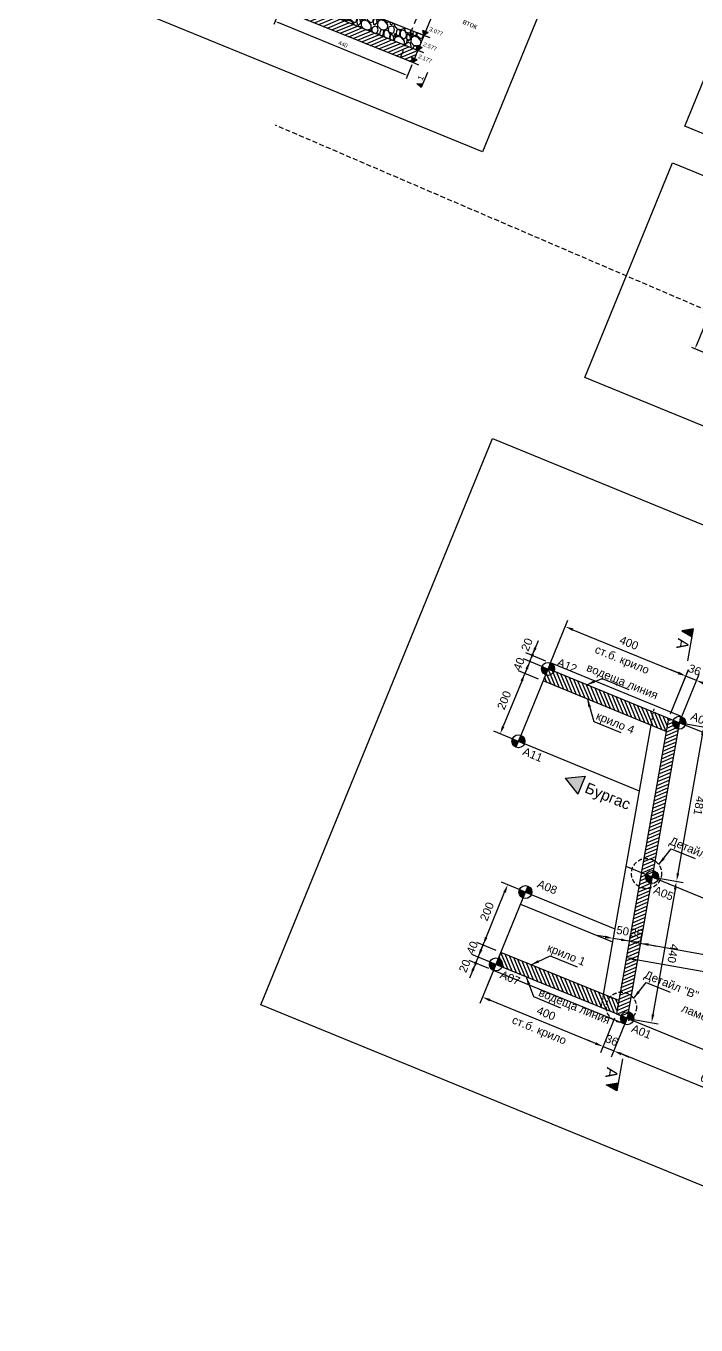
# Model space of a CAD drawing. Header units: centimetres. Extents: x 8495135 to 959133560, y 4530079 to 463453963.
# Drawn here: x 959124958 to 959127016, y 463411505 to 463415492 of the extents above; entities that cross this region are included whole.
import ezdxf
from ezdxf.enums import TextEntityAlignment as Align

# ---------------------------------------------------------------- set-up
doc = ezdxf.new("R2010")
doc.units = ezdxf.units.CM
doc.header["$LTSCALE"] = 0.1
for name, pattern in [('CONTINU', [0]), ('DASHED', [0.75, 0.5, -0.25]), ('HIDDEN', [9.525, 6.35, -3.175])]:
    doc.linetypes.add(name, pattern=pattern)
for name, color, linetype in [('br_dimension', 1, 'Continuous'), ('br_hatch', 9, 'Continuous'), ('br_hatch_dark', 8, 'Continuous'), ('br_view_yellow', 2, 'Continuous')]:
    doc.layers.add(name, color=color, linetype=linetype)
doc.layers.add('br_text', color=2, linetype='Continuous', lineweight=35)
doc.styles.add('1-10 cm', font='arial.ttf', dxfattribs={"height": 2.5})
doc.styles.add('1-50 cm', font='arial.ttf', dxfattribs={"height": 12.5})
doc.styles.add('MM 1 to 150', font='arial.ttf', dxfattribs={"height": 37.5})
doc.styles.add('MM_ARIAL', font='arial.ttf')
doc.dimstyles.new('MM DIM 1 to 100', dxfattribs={"dimscale": 10, "dimtxt": 2.5, "dimasz": 2.5, "dimexe": 2.1, "dimexo": 1.5, "dimgap": 1.5, "dimtad": 1, "dimdec": 0, "dimdsep": 46, "dimtxsty": 'MM_ARIAL', "dimcen": 3, "dimclrd": 1, "dimclre": 1, "dimclrt": 7, "dimaunit": 2, "dimadec": 1, "dimazin": 0, "dimtp": 100, "dimtm": 3, "dimtfac": 1, "dimtdec": 0, "dimtix": 1, "dimtmove": 0, "dimatfit": 3, "dimfxl": 0, "dimtolj": 1, "dimtzin": 0, "dimarcsym": 0})
doc.dimstyles.new('MM DIM 1 to 50', dxfattribs={"dimscale": 5, "dimtxt": 2.5, "dimasz": 2.5, "dimexe": 2.1, "dimexo": 1.5, "dimgap": 1.5, "dimtad": 1, "dimdec": 0, "dimdsep": 46, "dimtxsty": 'MM_ARIAL', "dimcen": 3, "dimclrd": 1, "dimclre": 1, "dimclrt": 7, "dimaunit": 2, "dimadec": 1, "dimazin": 0, "dimtp": 100, "dimtm": 3, "dimtfac": 1, "dimtdec": 0, "dimtix": 1, "dimtmove": 2, "dimatfit": 3, "dimfxl": 0, "dimtolj": 1, "dimtzin": 0, "dimarcsym": 0})

# ---------------------------------------------------------------- blocks, each defined once
blk = doc.blocks.new('*U226')
at = {"ltscale": 0.5}
blk.add_hatch(color=256, dxfattribs=at).paths.add_polyline_path([(-26, 39), (0, 0), (26, 39)])
for p, q in [((-60, 0), (0, 0)), ((-26, 39), (26, 39)), ((-26, 39), (0, 0)), ((0, 0), (26, 39)), ((0, 0), (60, 0))]:
    blk.add_line(p, q, dxfattribs=at)
at = {"color": 7, "ltscale": 0.5, "style": '1-10 cm'}
blk.add_attdef('1', text='', height=37.5, dxfattribs=at).set_placement((-90, 57), align=Align.CENTER)
blk = doc.blocks.new('*D1094')
at = {"layer": 'br_dimension', "color": 1, "lineweight": -2, "transparency": 16777216}
for p, q in [((959125735, 463415537.4), (959125718.5, 463415497)), ((959126118.1, 463415344.7), (959125734, 463415501.9)), ((959126143.2, 463415373.1), (959126125.7, 463415330.2))]:
    blk.add_line(p, q, dxfattribs=at)
at = {"layer": 'br_dimension', "color": 1, "transparency": 16777216}
for points in [[(959125734.8, 463415503.9), (959125733.2, 463415500), (959125722.5, 463415506.7)], [(959126118.9, 463415346.6), (959126117.3, 463415342.8), (959126129.7, 463415339.9)]]:
    blk.add_solid(points, dxfattribs=at)
at = {"layer": 'br_dimension', "color": 7, "transparency": 16777216, "insert": (959125931.3, 463415436.2), "char_height": 12.5, "attachment_point": 5, "rotation": 337.7335, "style": 'MM_ARIAL'}
blk.add_mtext('\\A1;440', dxfattribs=at)
blk = doc.blocks.new('*D1101')
at = {"layer": 'br_hatch', "color": 1, "lineweight": -2, "transparency": 16777216}
for p, q in [((959126785.8, 463412687.7), (959126761.2, 463412692.1)), ((959126811.9, 463412691.6), (959126814.1, 463412704.1)), ((959126846.3, 463412685.5), (959126848.5, 463412698)), ((959126810.4, 463412683.4), (959126844.9, 463412677.3)), ((959126869.5, 463412672.9), (959126894.1, 463412668.6))]:
    blk.add_line(p, q, dxfattribs=at)
at = {"layer": 'br_hatch', "color": 1, "transparency": 16777216}
for points in [[(959126786.5, 463412691.8), (959126785.1, 463412683.6), (959126810.4, 463412683.4)], [(959126870.2, 463412677), (959126868.8, 463412668.8), (959126844.9, 463412677.3)]]:
    blk.add_solid(points, dxfattribs=at)
at = {"layer": 'br_hatch', "color": 7, "transparency": 16777216, "insert": (959126832.5, 463412707.7), "char_height": 25, "attachment_point": 5, "rotation": 349.9818, "style": 'MM_ARIAL'}
blk.add_mtext('\\A1;35', dxfattribs=at)
blk = doc.blocks.new('*D1102')
at = {"layer": 'br_hatch', "color": 1, "lineweight": -2, "transparency": 16777216}
for p, q in [((959126844.8, 463412677), (959126848.5, 463412698)), ((959126869.5, 463412672.9), (959127411.1, 463412577.3)), ((959127433.1, 463412558.1), (959127432.1, 463412552.2))]:
    blk.add_line(p, q, dxfattribs=at)
at = {"layer": 'br_hatch', "color": 1, "transparency": 16777216}
for points in [[(959126870.2, 463412677), (959126868.8, 463412668.8), (959126844.9, 463412677.3)], [(959127411.8, 463412581.4), (959127410.4, 463412573.2), (959127435.7, 463412572.9)]]:
    blk.add_solid(points, dxfattribs=at)
at = {"layer": 'br_hatch', "color": 7, "transparency": 16777216, "insert": (959127145.1, 463412652.4), "char_height": 25, "attachment_point": 5, "rotation": 349.9818, "style": 'MM_ARIAL'}
blk.add_mtext('\\A1;600', dxfattribs=at)
blk = doc.blocks.new('*D1105')
at = {"layer": 'br_hatch', "color": 1, "lineweight": -2, "transparency": 16777216}
for p, q in [((959126798.5, 463412433.1), (959126755.2, 463412327.2)), ((959127308.2, 463412123.5), (959126786.3, 463412337.2)), ((959127366.7, 463412200.4), (959127323.4, 463412094.6))]:
    blk.add_line(p, q, dxfattribs=at)
at = {"layer": 'br_hatch', "color": 1, "transparency": 16777216}
for points in [[(959126787.8, 463412341), (959126784.7, 463412333.3), (959126763.1, 463412346.6)], [(959127309.8, 463412127.3), (959127306.6, 463412119.6), (959127331.3, 463412114)]]:
    blk.add_solid(points, dxfattribs=at)
at = {"layer": 'br_hatch', "color": 7, "transparency": 16777216, "insert": (959127057.7, 463412256), "char_height": 25, "attachment_point": 5, "rotation": 337.7335, "style": 'MM_ARIAL'}
blk.add_mtext('\\A1;614', dxfattribs=at)
blk = doc.blocks.new('*D1106')
at = {"layer": 'br_hatch', "color": 1, "lineweight": -2, "transparency": 16777216}
for p, q in [((959126395.2, 463412598.2), (959126351.8, 463412492.3)), ((959126706.8, 463412369.7), (959126382.9, 463412502.3)), ((959126765.4, 463412446.7), (959126722, 463412340.8))]:
    blk.add_line(p, q, dxfattribs=at)
at = {"layer": 'br_hatch', "color": 1, "transparency": 16777216}
for points in [[(959126384.5, 463412506.2), (959126381.4, 463412498.4), (959126359.8, 463412511.8)], [(959126708.4, 463412373.5), (959126705.3, 463412365.8), (959126730, 463412360.2)]]:
    blk.add_solid(points, dxfattribs=at)
at = {"layer": 'br_hatch', "color": 7, "transparency": 16777216, "char_height": 25, "attachment_point": 5, "rotation": 337.7335, "style": 'MM_ARIAL'}
for s, insert in [('\\A1;400', (959126555.4, 463412461.7)), ('\\A1;ст.б. крило', (959126533, 463412407.1))]:
    blk.add_mtext(s, dxfattribs=dict(at, insert=insert))
blk = doc.blocks.new('*D1107')
at = {"layer": 'br_hatch', "color": 1, "lineweight": -2, "transparency": 16777216}
for p, q in [((959126566.8, 463413532.9), (959126622.2, 463413668.3)), ((959126637.4, 463413639.4), (959126961.3, 463413506.8)), ((959126937, 463413381.3), (959126992.4, 463413516.8))]:
    blk.add_line(p, q, dxfattribs=at)
at = {"layer": 'br_hatch', "color": 1, "transparency": 16777216}
for points in [[(959126639, 463413643.3), (959126635.8, 463413635.6), (959126614.3, 463413648.9)], [(959126962.9, 463413510.7), (959126959.7, 463413502.9), (959126984.4, 463413497.3)]]:
    blk.add_solid(points, dxfattribs=at)
at = {"layer": 'br_hatch', "color": 7, "transparency": 16777216, "char_height": 25, "attachment_point": 5, "rotation": 337.7335, "style": 'MM_ARIAL'}
for s, insert in [('\\A1;400', (959126809.9, 463413598.8)), ('\\A1;ст.б. крило', (959126787.5, 463413544.2))]:
    blk.add_mtext(s, dxfattribs=dict(at, insert=insert))
blk = doc.blocks.new('*D1108')
at = {"layer": 'br_hatch', "color": 1, "lineweight": -2, "transparency": 16777216}
for p, q in [((959126937, 463413381.3), (959126992.3, 463413516.4)), ((959126961.2, 463413506.5), (959126938, 463413515.9)), ((959126970.1, 463413367.8), (959127025.4, 463413502.9)), ((959127017.4, 463413483.4), (959126984.3, 463413497)), ((959127040.6, 463413474), (959127063.7, 463413464.5))]:
    blk.add_line(p, q, dxfattribs=at)
at = {"layer": 'br_hatch', "color": 1, "transparency": 16777216}
for points in [[(959126962.7, 463413510.3), (959126959.6, 463413502.6), (959126984.3, 463413497)], [(959127042.2, 463413477.8), (959127039, 463413470.1), (959127017.4, 463413483.4)]]:
    blk.add_solid(points, dxfattribs=at)
at = {"layer": 'br_hatch', "color": 7, "transparency": 16777216, "insert": (959127011.4, 463413515.9), "char_height": 25, "attachment_point": 5, "rotation": 337.7335, "style": 'MM_ARIAL'}
blk.add_mtext('\\A1;36', dxfattribs=at)
blk = doc.blocks.new('*D1109')
at = {"layer": 'br_hatch', "color": 1, "lineweight": -2, "transparency": 16777216}
for p, q in [((959126970.1, 463413367.8), (959127025.5, 463413503.2)), ((959127040.7, 463413474.3), (959127562.6, 463413260.6)), ((959127538.3, 463413135.1), (959127593.7, 463413270.5))]:
    blk.add_line(p, q, dxfattribs=at)
at = {"layer": 'br_hatch', "color": 1, "transparency": 16777216}
for points in [[(959127042.3, 463413478.1), (959127039.1, 463413470.4), (959127017.6, 463413483.8)], [(959127564.2, 463413264.4), (959127561.1, 463413256.7), (959127585.8, 463413251.1)]]:
    blk.add_solid(points, dxfattribs=at)
at = {"layer": 'br_hatch', "color": 7, "transparency": 16777216, "insert": (959127312.2, 463413393.1), "char_height": 25, "attachment_point": 5, "rotation": 337.7335, "style": 'MM_ARIAL'}
blk.add_mtext('\\A1;614', dxfattribs=at)
blk = doc.blocks.new('*D1098')
at = {"layer": 'br_hatch', "color": 1, "lineweight": -2, "transparency": 16777216}
for p, q in [((959126809.1, 463412676), (959126797.8, 463412611.9)), ((959126826.1, 463412628.2), (959127436.6, 463412520.3)), ((959127468.9, 463412559.5), (959127457.6, 463412495.3))]:
    blk.add_line(p, q, dxfattribs=at)
at = {"layer": 'br_hatch', "color": 1, "transparency": 16777216}
for points in [[(959126826.8, 463412632.3), (959126825.3, 463412624.1), (959126801.4, 463412632.5)], [(959127437.3, 463412524.4), (959127435.9, 463412516.2), (959127461.2, 463412516)]]:
    blk.add_solid(points, dxfattribs=at)
at = {"layer": 'br_hatch', "color": 7, "transparency": 16777216, "insert": (959127136.2, 463412601.6), "char_height": 25, "attachment_point": 5, "rotation": 349.9818, "style": 'MM_ARIAL'}
blk.add_mtext('\\A1;670', dxfattribs=at)
blk = doc.blocks.new('*U354')
at = {"linetype": 'CONTINU', "ltscale": 0.5}
blk.add_hatch(color=256, dxfattribs=at).paths.add_polyline_path([(-87.5, -35), (-100, 0), (-75, 0)])
at = {"ltscale": 0.5}
blk.add_line((0, 0), (-100, 0), dxfattribs=at)
at = {"lineweight": -3, "ltscale": 0.5}
for p, q in [((-100, 0), (-87.5, -35)), ((-87.5, -35), (-75, 0))]:
    blk.add_line(p, q, dxfattribs=at)
at = {"color": 7, "ltscale": 0.5, "style": '1-50 cm'}
blk.add_attdef('1', text='', height=35, dxfattribs=at).set_placement((-44.6, -24.8), align=Align.MIDDLE_CENTER)
blk = doc.blocks.new('*U1014')
at = {"linetype": 'CONTINU', "ltscale": 0.5}
blk.add_hatch(color=256, dxfattribs=at).paths.add_polyline_path([(87.5, -35), (100, 0), (75, 0)])
at = {"ltscale": 0.5}
blk.add_line((0, 0), (100, 0), dxfattribs=at)
at = {"lineweight": -3, "ltscale": 0.5}
for p, q in [((87.5, -35), (75, 0)), ((100, 0), (87.5, -35))]:
    blk.add_line(p, q, dxfattribs=at)
at = {"color": 7, "ltscale": 0.5, "style": '1-50 cm'}
blk.add_attdef('1', text='', height=35, dxfattribs=at).set_placement((48.3, -24.8), align=Align.MIDDLE_CENTER)
blk = doc.blocks.new('*U1116')
at = {"layer": 'br_dimension', "ltscale": 0.5}
for points in [[(-20, 0, 0.414214), (0, -20), (0, 0)], [(20, 0, 0.414214), (0, 20), (0, 0)]]:
    blk.add_hatch(color=256, dxfattribs=at).paths.add_polyline_path(points)
for p, q in [((-20, 0), (20, 0)), ((0, 20), (0, -20))]:
    blk.add_line(p, q, dxfattribs=at)
blk.add_circle((0, 0), 20, dxfattribs=at)
at = {"layer": 'br_dimension', "linetype": 'CONTINU', "ltscale": 0.5, "style": '1-10 cm'}
blk.add_attdef('KM', (26.1, 21.9), '', height=25, dxfattribs=at)
blk = doc.blocks.new('*U1047')
at = {"layer": 'br_dimension', "ltscale": 0.5}
for points in [[(-20, 0, 0.414214), (0, -20), (0, 0)], [(20, 0, 0.414214), (0, 20), (0, 0)]]:
    blk.add_hatch(color=256, dxfattribs=at).paths.add_polyline_path(points)
for p, q in [((-20, 0), (20, 0)), ((0, 20), (0, -20))]:
    blk.add_line(p, q, dxfattribs=at)
blk.add_circle((0, 0), 20, dxfattribs=at)
at = {"layer": 'br_dimension', "linetype": 'CONTINU', "ltscale": 0.5, "style": '1-10 cm'}
blk.add_attdef('KM', (25.1, -33.7), '', height=25, dxfattribs=at)
blk = doc.blocks.new('*U1117')
at = {"layer": 'br_dimension', "ltscale": 0.5}
for points in [[(-20, 0, 0.414214), (0, -20), (0, 0)], [(20, 0, 0.414214), (0, 20), (0, 0)]]:
    blk.add_hatch(color=256, dxfattribs=at).paths.add_polyline_path(points)
for p, q in [((-20, 0), (20, 0)), ((0, 20), (0, -20))]:
    blk.add_line(p, q, dxfattribs=at)
blk.add_circle((0, 0), 20, dxfattribs=at)
at = {"layer": 'br_dimension', "linetype": 'CONTINU', "ltscale": 0.5, "style": '1-10 cm'}
blk.add_attdef('KM', (19.4, 19.4), '', height=25, dxfattribs=at)
blk = doc.blocks.new('*U1112')
at = {"layer": 'br_dimension', "ltscale": 0.5}
for points in [[(-20, 0, 0.414214), (0, -20), (0, 0)], [(20, 0, 0.414214), (0, 20), (0, 0)]]:
    blk.add_hatch(color=256, dxfattribs=at).paths.add_polyline_path(points)
for p, q in [((-20, 0), (20, 0)), ((0, 20), (0, -20))]:
    blk.add_line(p, q, dxfattribs=at)
blk.add_circle((0, 0), 20, dxfattribs=at)
at = {"layer": 'br_dimension', "linetype": 'CONTINU', "ltscale": 0.5, "style": '1-10 cm'}
blk.add_attdef('KM', (25.1, 27.2), '', height=25, dxfattribs=at)
blk = doc.blocks.new('*D1125')
at = {"layer": 'br_hatch', "color": 1, "lineweight": -2, "transparency": 16777216}
for p, q in [((959126371, 463412694.6), (959126380.5, 463412717.7)), ((959126402.2, 463412654.8), (959126342.1, 463412679.4)), ((959126346.4, 463412634.4), (959126361.5, 463412671.4)), ((959126387, 463412617.8), (959126327, 463412642.4)), ((959126336.9, 463412611.3), (959126327.4, 463412588.1))]:
    blk.add_line(p, q, dxfattribs=at)
at = {"layer": 'br_hatch', "color": 1, "transparency": 16777216}
for points in [[(959126367.2, 463412696.1), (959126374.9, 463412693), (959126361.5, 463412671.4)], [(959126333.1, 463412612.9), (959126340.8, 463412609.7), (959126346.4, 463412634.4)]]:
    blk.add_solid(points, dxfattribs=at)
at = {"layer": 'br_hatch', "color": 7, "transparency": 16777216, "insert": (959126328.3, 463412663.4), "char_height": 25, "attachment_point": 5, "rotation": 67.7335, "style": 'MM_ARIAL'}
blk.add_mtext('\\A1;40', dxfattribs=at)
blk = doc.blocks.new('*D1126')
at = {"layer": 'br_hatch', "color": 1, "lineweight": -2, "transparency": 16777216}
for p, q in [((959126477.9, 463412839.9), (959126417.9, 463412864.5)), ((959126371, 463412694.6), (959126427.9, 463412833.4)), ((959126402.2, 463412654.8), (959126342.1, 463412679.4))]:
    blk.add_line(p, q, dxfattribs=at)
at = {"layer": 'br_hatch', "color": 1, "transparency": 16777216}
for points in [[(959126424, 463412835), (959126431.7, 463412831.8), (959126437.3, 463412856.5)], [(959126367.2, 463412696.1), (959126374.9, 463412693), (959126361.5, 463412671.4)]]:
    blk.add_solid(points, dxfattribs=at)
at = {"layer": 'br_hatch', "color": 7, "transparency": 16777216, "insert": (959126373.7, 463412774.5), "char_height": 25, "attachment_point": 5, "rotation": 67.7335, "style": 'MM_ARIAL'}
blk.add_mtext('\\A1;200', dxfattribs=at)
blk = doc.blocks.new('*D1127')
at = {"layer": 'br_hatch', "color": 1, "lineweight": -2, "transparency": 16777216}
for p, q in [((959126514.6, 463413565.1), (959126524.1, 463413588.2)), ((959126547.2, 463413524.7), (959126485.7, 463413549.9)), ((959126505.1, 463413542), (959126489.9, 463413504.9)), ((959126532.1, 463413487.7), (959126470.5, 463413512.9)), ((959126480.5, 463413481.8), (959126471, 463413458.7))]:
    blk.add_line(p, q, dxfattribs=at)
at = {"layer": 'br_hatch', "color": 1, "transparency": 16777216}
for points in [[(959126510.7, 463413566.7), (959126518.4, 463413563.5), (959126505.1, 463413542)], [(959126476.6, 463413483.4), (959126484.3, 463413480.2), (959126489.9, 463413504.9)]]:
    blk.add_solid(points, dxfattribs=at)
at = {"layer": 'br_hatch', "color": 7, "transparency": 16777216, "insert": (959126471.8, 463413534), "char_height": 25, "attachment_point": 5, "rotation": 67.7335, "style": 'MM_ARIAL'}
blk.add_mtext('\\A1;40', dxfattribs=at)
blk = doc.blocks.new('*D1128')
at = {"layer": 'br_hatch', "color": 1, "lineweight": -2, "transparency": 16777216}
for p, q in [((959126532.1, 463413487.7), (959126470.5, 463413512.9)), ((959126480.5, 463413481.8), (959126423.6, 463413343)), ((959126456.3, 463413302.6), (959126394.7, 463413327.8))]:
    blk.add_line(p, q, dxfattribs=at)
at = {"layer": 'br_hatch', "color": 1, "transparency": 16777216}
for points in [[(959126476.6, 463413483.4), (959126484.3, 463413480.2), (959126489.9, 463413504.9)], [(959126419.8, 463413344.6), (959126427.5, 463413341.4), (959126414.2, 463413319.8)]]:
    blk.add_solid(points, dxfattribs=at)
at = {"layer": 'br_hatch', "color": 7, "transparency": 16777216, "insert": (959126426.4, 463413422.9), "char_height": 25, "attachment_point": 5, "rotation": 67.7335, "style": 'MM_ARIAL'}
blk.add_mtext('\\A1;200', dxfattribs=at)
blk = doc.blocks.new('*D1130')
at = {"layer": 'br_hatch', "color": 1, "lineweight": -2, "transparency": 16777216}
for p, q in [((959126979.2, 463413351.3), (959127060.1, 463413337)), ((959127035, 463413316), (959126960.1, 463412891.7)), ((959126895.5, 463412877.7), (959126976.4, 463412863.4))]:
    blk.add_line(p, q, dxfattribs=at)
at = {"layer": 'br_hatch', "color": 1, "transparency": 16777216}
for points in [[(959127039.1, 463413315.3), (959127030.9, 463413316.8), (959127039.4, 463413340.6)], [(959126964.2, 463412891), (959126956, 463412892.4), (959126955.7, 463412867.1)]]:
    blk.add_solid(points, dxfattribs=at)
at = {"layer": 'br_hatch', "color": 7, "transparency": 16777216, "insert": (959127024.9, 463413099), "char_height": 25, "attachment_point": 5, "rotation": 259.9818, "style": 'MM_ARIAL'}
blk.add_mtext('\\A1;481', dxfattribs=at)
blk = doc.blocks.new('*D1131')
at = {"layer": 'br_hatch', "color": 1, "lineweight": -2, "transparency": 16777216}
for p, q in [((959126895.5, 463412877.7), (959126976.4, 463412863.4)), ((959126951.4, 463412842.5), (959126883.5, 463412458.3)), ((959126819, 463412444.4), (959126899.9, 463412430.1))]:
    blk.add_line(p, q, dxfattribs=at)
at = {"layer": 'br_hatch', "color": 1, "transparency": 16777216}
for points in [[(959126955.5, 463412841.7), (959126947.3, 463412843.2), (959126955.7, 463412867.1)], [(959126887.6, 463412457.6), (959126879.4, 463412459.1), (959126879.2, 463412433.7)]]:
    blk.add_solid(points, dxfattribs=at)
at = {"layer": 'br_hatch', "color": 7, "transparency": 16777216, "insert": (959126944.8, 463412645.6), "char_height": 25, "attachment_point": 5, "rotation": 259.9818, "style": 'MM_ARIAL'}
blk.add_mtext('\\A1;440', dxfattribs=at)
blk = doc.blocks.new('*U1133')
at = {"layer": 'br_dimension', "ltscale": 0.5}
for points in [[(-20, 0, 0.414214), (0, -20), (0, 0)], [(20, 0, 0.414214), (0, 20), (0, 0)]]:
    blk.add_hatch(color=256, dxfattribs=at).paths.add_polyline_path(points)
for p, q in [((-20, 0), (20, 0)), ((0, 20), (0, -20))]:
    blk.add_line(p, q, dxfattribs=at)
blk.add_circle((0, 0), 20, dxfattribs=at)
at = {"layer": 'br_dimension', "linetype": 'CONTINU', "ltscale": 0.5, "style": '1-10 cm'}
blk.add_attdef('KM', (20.5, -45.1), '', height=25, dxfattribs=at)
blk = doc.blocks.new('*D1135')
at = {"layer": 'br_hatch', "color": 1, "lineweight": -2, "transparency": 16777216}
for p, q in [((959126736.6, 463412696.4), (959126711.9, 463412700.8)), ((959126810.4, 463412683.4), (959126761.2, 463412692.1)), ((959126811.9, 463412691.6), (959126814.1, 463412704.1)), ((959126758.6, 463412677.3), (959126757.5, 463412671.4)), ((959126835, 463412679), (959126859.7, 463412674.7))]:
    blk.add_line(p, q, dxfattribs=at)
at = {"layer": 'br_hatch', "color": 1, "transparency": 16777216}
for points in [[(959126737.3, 463412700.5), (959126735.8, 463412692.3), (959126761.2, 463412692.1)], [(959126835.8, 463412683.1), (959126834.3, 463412674.9), (959126810.4, 463412683.4)]]:
    blk.add_solid(points, dxfattribs=at)
at = {"layer": 'br_hatch', "color": 7, "transparency": 16777216, "insert": (959126790.6, 463412715.1), "char_height": 25, "attachment_point": 5, "rotation": 349.9818, "style": 'MM_ARIAL'}
blk.add_mtext('\\A1;50', dxfattribs=at)
blk = doc.blocks.new('*D1136')
at = {"layer": 'br_hatch', "color": 1, "lineweight": -2, "transparency": 16777216}
for p, q in [((959126355.9, 463412657.6), (959126365.3, 463412680.7)), ((959126379.4, 463412599.3), (959126319.4, 463412623.9)), ((959126387, 463412617.8), (959126327, 463412642.4)), ((959126346.4, 463412634.4), (959126338.8, 463412615.9)), ((959126329.3, 463412592.8), (959126319.9, 463412569.6))]:
    blk.add_line(p, q, dxfattribs=at)
at = {"layer": 'br_hatch', "color": 1, "transparency": 16777216}
for points in [[(959126352, 463412659.1), (959126359.7, 463412656), (959126346.4, 463412634.4)], [(959126325.5, 463412594.4), (959126333.2, 463412591.2), (959126338.8, 463412615.9)]]:
    blk.add_solid(points, dxfattribs=at)
at = {"layer": 'br_hatch', "color": 7, "transparency": 16777216, "insert": (959126305.2, 463412607.2), "char_height": 25, "attachment_point": 5, "rotation": 67.7335, "style": 'MM_ARIAL'}
blk.add_mtext('\\A1;20', dxfattribs=at)
blk = doc.blocks.new('*D1139')
at = {"layer": 'br_hatch', "color": 1, "lineweight": -2, "transparency": 16777216}
for p, q in [((959126554.8, 463413543.2), (959126493.2, 463413568.4)), ((959126522.2, 463413583.6), (959126531.6, 463413606.7)), ((959126547.2, 463413524.7), (959126485.7, 463413549.9)), ((959126505.1, 463413542), (959126512.7, 463413560.5)), ((959126495.6, 463413518.8), (959126486.2, 463413495.7))]:
    blk.add_line(p, q, dxfattribs=at)
at = {"layer": 'br_hatch', "color": 1, "transparency": 16777216}
for points in [[(959126518.3, 463413585.2), (959126526, 463413582), (959126512.7, 463413560.5)], [(959126491.8, 463413520.4), (959126499.5, 463413517.2), (959126505.1, 463413542)]]:
    blk.add_solid(points, dxfattribs=at)
at = {"layer": 'br_hatch', "color": 7, "transparency": 16777216, "insert": (959126496.3, 463413593.7), "char_height": 25, "attachment_point": 5, "rotation": 67.7335, "style": 'MM_ARIAL'}
blk.add_mtext('\\A1;20', dxfattribs=at)
blk = doc.blocks.new('*D1140')
at = {"layer": 'br_hatch', "color": 1, "lineweight": -2, "transparency": 16777216}
for p, q in [((959126765.4, 463412446.7), (959126722, 463412340.8)), ((959126798.5, 463412433.1), (959126755.2, 463412327.2)), ((959126706.8, 463412369.7), (959126683.7, 463412379.2)), ((959126730, 463412360.2), (959126763.1, 463412346.6)), ((959126786.3, 463412337.2), (959126809.4, 463412327.7))]:
    blk.add_line(p, q, dxfattribs=at)
at = {"layer": 'br_hatch', "color": 1, "transparency": 16777216}
for points in [[(959126708.4, 463412373.5), (959126705.3, 463412365.8), (959126730, 463412360.2)], [(959126787.8, 463412341), (959126784.7, 463412333.3), (959126763.1, 463412346.6)]]:
    blk.add_solid(points, dxfattribs=at)
at = {"layer": 'br_hatch', "color": 7, "transparency": 16777216, "insert": (959126757.1, 463412379.1), "char_height": 25, "attachment_point": 5, "rotation": 337.7335, "style": 'MM_ARIAL'}
blk.add_mtext('\\A1;36', dxfattribs=at)
blk = doc.blocks.new('*D1141')
at = {"layer": 'br_hatch', "color": 1, "lineweight": -2, "transparency": 16777216}
blk.add_arc((959127448.9, 463412647.7), 76.7, 98.7414, 138.974, dxfattribs=at)
at = {"layer": 'br_hatch', "color": 1, "transparency": 16777216}
for points in [[(959127394.6, 463412695.8), (959127387.5, 463412700.2), (959127378, 463412676.7)], [(959127437.3, 463412727.7), (959127437.2, 463412719.3), (959127462.3, 463412723.2)]]:
    blk.add_solid(points, dxfattribs=at)
at = {"layer": 'br_hatch', "color": 7, "transparency": 16777216, "insert": (959127396.9, 463412742.2), "char_height": 25, "attachment_point": 5, "rotation": 28.8577, "style": 'MM_ARIAL'}
blk.add_mtext('\\A1;86.4g', dxfattribs=at)
blk = doc.blocks.new('*U1146')
at = {"linetype": 'CONTINU', "ltscale": 0.5}
blk.add_hatch(color=256, dxfattribs=at).paths.add_polyline_path([(-43.7, -17.5), (-50, 0), (-37.5, 0)])
at = {"ltscale": 0.5}
blk.add_line((0, 0), (-50, 0), dxfattribs=at)
at = {"lineweight": -3, "ltscale": 0.5}
for p, q in [((-50, 0), (-43.7, -17.5)), ((-43.7, -17.5), (-37.5, 0))]:
    blk.add_line(p, q, dxfattribs=at)
at = {"color": 7, "ltscale": 0.5, "style": '1-50 cm'}
blk.add_attdef('1', text='', height=17.5, rotation=180, dxfattribs=at).set_placement((-26.9, -13.5), align=Align.MIDDLE_CENTER)
blk = doc.blocks.new('*D1176')
at = {"layer": 'br_dimension', "color": 1, "lineweight": -2, "transparency": 16777216}
for p, q in [((959127150.3, 463414712), (959127096.4, 463414734.1)), ((959127101.4, 463414718.5), (959127017.1, 463414512.7)), ((959127056.5, 463414483.1), (959127002.7, 463414505.1))]:
    blk.add_line(p, q, dxfattribs=at)
at = {"layer": 'br_dimension', "color": 1, "transparency": 16777216}
for points in [[(959127099.5, 463414719.3), (959127103.3, 463414717.7), (959127106.1, 463414730.1)], [(959127015.2, 463414513.5), (959127019, 463414511.9), (959127012.4, 463414501.1)]]:
    blk.add_solid(points, dxfattribs=at)
at = {"layer": 'br_dimension', "color": 7, "transparency": 16777216, "insert": (959127046.5, 463414620.8), "char_height": 12.5, "attachment_point": 5, "rotation": 67.7335, "style": 'MM_ARIAL'}
blk.add_mtext('\\A1;247', dxfattribs=at)

msp = doc.modelspace()

# ---------------------------------------------------------------- hatches: boundary and pattern name
at = {"layer": 'br_hatch'}
h = msp.add_hatch(dxfattribs=at)
h.set_pattern_fill('_USER,_I', color=256, scale=10, angle=-315, style=2, pattern_type=0)
h.set_pattern_definition([(22.73354268, (968721953.066, 464404471.26), (-3.864460579, 9.223120103), [])])
h.paths.add_polyline_path([(959126199.8, 463415619.25), (959126214.96, 463415656.27), (959125849.49, 463415816.92), (959125834.34, 463415779.9)])
h.paths.add_polyline_path([(959126199.8, 463415619.25), (959126237.29, 463415602.78), (959126252.44, 463415639.8), (959126214.96, 463415656.27)])
h.paths.add_polyline_path([(959125753.03, 463415581.33), (959125737.88, 463415544.31), (959126108.11, 463415395.31), (959126123.27, 463415432.33)])
h.paths.add_polyline_path([(959126108.11, 463415395.31), (959126146.08, 463415380.03), (959126161.24, 463415417.05), (959126123.27, 463415432.33)])
edge = h.paths.add_edge_path()
edge.add_line((959125756.39, 463415536.73), (959125737.88, 463415544.31))
edge.add_line((959125737.88, 463415544.31), (959125719.37, 463415551.89))
edge.add_line((959125750.9, 463415553.03), (959125737.88, 463415544.31))
edge.add_line((959125737.88, 463415544.31), (959125734.71, 463415559.66))
edge.add_line((959125750.9, 463415553.03), (959125734.71, 463415559.66))
edge.add_line((959125748.68, 463415556.65), (959125795.02, 463415537.67))
edge.add_line((959125795.02, 463415537.67), (959125802.28, 463415555.39))
edge.add_line((959125802.28, 463415555.39), (959125755.93, 463415574.37))
edge.add_line((959125755.93, 463415574.37), (959125748.68, 463415556.65))
h = msp.add_hatch(dxfattribs=at)
h.set_pattern_fill('GRAVEL', color=256, scale=2, angle=112.73354, style=0)
h.set_pattern_definition([(318.47987287, (968709028.03, 464384854.99), (460.497816031, -402.6593615336), [6.8344288, -676.6096728]), (275.43682637, (968709033.147, 464384850.4594), (-55.7678272785, 609.165617415), [11.7280944, -1161.08097787]), (222.97753247, (968709034.2582, 464384838.784), (554.6401711989, 512.5385063509), [8.2696304, -818.69445588]), (357.74077437, (968709047.1193, 464384819.0763), (-1016.38036555304, 42.5157913985), [10.6800904, -1057.32874851]), (23.30073955, (968709057.791, 464384818.6553), (-607.5091135339, -258.9610723125), [10.472674, -1036.7961549]), (87.74077437, (968709067.4097, 464384822.7978), (-42.5157913985, -1016.38036555304), [10.6800904, -1057.32874851]), (128.16132584, (968709067.8307, 464384833.4696), (513.36675824408, -656.2367953185), [14.1238732, -1398.26230628]), (162.72241374, (968709059.1038, 464384844.5748), (-1120.46174568542, 346.47741117648), [13.3343904, -1320.10513204]), (211.89665099, (968709046.3711, 464384848.5352), (-657.06504738056, -411.77013431135), [10.71626, -1060.91091397]), (265.70344367, (968709037.273, 464384842.873), (46.2429256878, 559.1955577647), [12.2342656, -599.478739]), (312.86452317, (968709036.3564, 464384830.673), (563.7509441694, -605.02435731805), [15.8215584, -1566.33545024]), (229.2811602, (968709047.2173, 464384869.3708), (-301.8909896425, -358.0729400173), [5.4000908, -534.6113165]), (261.93631977, (968709043.6946, 464384865.278), (96.2129853923, 661.2063077754), [10.2736396, -1017.09277994]), (315.46708537, (968709042.253, 464384855.106), (50.79831198, 0.41412603), [7.1841868, -64.65786217]), (293.66567588, (968709036.1866, 464384851.5), (-103.6672541056, 253.1633078195), [3.8688264, -383.01244738]), (22.26849486, (968709037.74, 464384847.957), (-151.980809891, -52.040690089), [5.4713124, -268.0950598]), (121.4308419, (968709042.803, 464384850.03), (-102.8390020494, 151.566683864), [8.8863932, -287.32596306]), (252.03213655, (968709038.169, 464384857.613), (49.970059902, 102.01074999), [6.4257428, -154.21796234]), (106.856625703, (968709037.9798, 464384818.4938), (-156.53619627055, 506.740741659), [9.00176, -891.17653345]), (160.81326131, (968709035.3694, 464384827.1088), (560.4379358682, -198.637861547), [7.5519788, -747.64431356]), (23.66567588, (968709028.009, 464384857.53), (-253.1633078197, -103.6672541057), [7.737602, -379.14367178]), (74.07754504, (968709035.096, 464384860.6357), (-148.2536755508, -509.2254978746), [9.00176, -891.17653345]), (69.91104015, (968709069.475, 464384818.7505), (-99.5259937813, -254.8198119492), [8.680704, -425.35468626]), (25.24222597, (968709072.4564, 464384826.903), (-556.7108014269, -258.5469465583), [7.2734424, -720.07186761]), (157.26849486, (968709078.8034, 464384858.452), (-254.8198119555, 99.5259937653), [7.737602, -379.14367178]), (107.82111001, (968709071.6668, 464384861.4418), (208.5768863919, -658.7215515398), [8.5156548, -843.0475196]), (159.91104015, (968709079.006, 464384833.561), (254.8198119485, -99.525993783), [4.340352, -429.69503826]), (191.77701784, (968709078.828, 464384855.404), (-202.77912187, -52.454816113), [2.590292, -256.4398993]), (256.4308419, (968709076.292, 464384854.875), (49.555933874, 152.809061963), [10.472674, -198.98109178]), (276.47609133, (968709073.8354, 464384844.695), (-54.9395723448, 507.5689937245), [9.70534, -960.82729727]), (34.1571529, (968709047.375, 464384850.067), (-101.182497915, -51.626564052), [7.3264776, -175.8355272]), (83.62431196, (968709053.4373, 464384854.181), (94.5564813256, 864.39955566816), [12.7911352, -1266.3201813]), (151.41248127, (968709054.858, 464384866.893), (357.2446879668, -200.2943656708), [5.2301648, -517.78784636]), (180.46708537, (968709050.265, 464384869.396), (-50.38418594, -51.212438), [3.048, -47.752]), (210.72352253, (968709072.3197, 464384843.6665), (353.9316797107, 206.0921301194), [7.0573392, -698.67881546]), (138.47987287, (968709066.253, 464384840.061), (-460.4978160296, 402.6593615352), [13.6688576, -669.775244]), (90.46708537, (968709056.02, 464384849.12), (-51.212438, 50.38418594), [13.208, -37.592]), (55.77193187, (968709055.911, 464384862.3294), (351.4469232146, 510.8820021913), [8.0321912, -795.18633448]), (344.52168947, (968709060.429, 464384868.9704), (203.6073739397, -49.141807836), [7.3965816, -362.43300078]), (298.11306073, (968709067.5573, 464384866.9965), (515.85151434445, -961.0266672411), [12.042902, -1192.24928846]), (265.89316411, (968709073.2321, 464384856.3744), (-45.4146735315, -660.79218172433), [12.7405892, -1261.31692912])])
h.paths.add_polyline_path([(959126161.24, 463415417.05), (959126180.19, 463415463.32), (959125771.08, 463415627.97), (959125752.13, 463415581.7)])
h = msp.add_hatch(dxfattribs=at)
h.set_pattern_fill('_USER,_I', color=256, scale=10, angle=-225, style=2, pattern_type=0)
h.set_pattern_definition([(112.73354268, (968722052.419, 464404713.911), (-9.223120103, -3.864460579), [])])
h.paths.add_polyline_path([(959126561.09, 463413519.03), (959126545.94, 463413482.01), (959126876.8, 463413346.54), (959126883.92, 463413386.85)])
h.paths.add_polyline_path([(959126876.8, 463413346.54), (959126924.15, 463413327.15), (959126931.27, 463413367.46), (959126883.92, 463413386.85)])
h = msp.add_hatch(dxfattribs=at)
h.set_pattern_fill('_USER,_I', color=256, scale=10, angle=-315, style=2, pattern_type=0)
h.set_pattern_definition([(22.73354268, (968722052.419, 464404713.911), (-3.864460579, 9.223120103), [])])
h.paths.add_polyline_path([(959127372.39, 463412214.33), (959127405.54, 463412200.75), (959127565.75, 463413107.68), (959127565.75, 463413107.68), (959127532.6, 463413121.25)])
h.paths.add_polyline_path([(959126964.41, 463413353.89), (959126931.27, 463413367.46), (959126771.05, 463412460.54), (959126771.05, 463412460.54), (959126804.2, 463412446.97)])
h = msp.add_hatch(dxfattribs=at)
h.set_pattern_fill('_USER,_I', color=256, scale=10, angle=-225, style=2, pattern_type=0)
h.set_pattern_definition([(112.73354268, (968722052.419, 464404713.911), (-9.223120103, -3.864460579), [])])
h.paths.add_polyline_path([(959126730.83, 463412520.24), (959126416.04, 463412649.12), (959126400.88, 463412612.11), (959126723.71, 463412479.93)])
h.paths.add_polyline_path([(959126778.18, 463412500.85), (959126730.83, 463412520.24), (959126723.71, 463412479.93), (959126771.05, 463412460.54)])
at = {"layer": 'br_hatch_dark', "ltscale": 0.5}
h = msp.add_hatch(color=256, dxfattribs=at)
h.dxf.hatch_style = 1
h.paths.add_polyline_path([(959126652.7, 463413134.92), (959126675.32, 463413190.16), (959126613.43, 463413183.25)])

# ---------------------------------------------------------------- linework, layer by layer
at = {"layer": 'br_dimension'}
msp.add_line((959126180.19, 463415463.32), (959125325.8, 463415807.17), dxfattribs=at)
at = {"layer": 'br_dimension', "linetype": 'DASHED', "ltscale": 500}
msp.add_line((959126108.11, 463415395.31), (959126214.96, 463415656.27), dxfattribs=at)
at = {"layer": 'br_dimension', "linetype": 'HIDDEN', "ltscale": 10}
for p, q in [((959126885.7, 463413396.93), (959126876.8, 463413346.54)), ((959126730.83, 463412520.24), (959126723.71, 463412479.93))]:
    msp.add_line(p, q, dxfattribs=at)
at = {"layer": 'br_dimension'}
for points in [[(959125283.13, 463416475.37), (959126685.48, 463415901.18), (959126360.01, 463415106.27), (959124957.66, 463415680.46)], [(959127223.58, 463415777.43), (959129152.05, 463414987.82), (959128909.45, 463414395.31), (959126980.98, 463415184.92)], [(959126943.63, 463415071.8), (959128857.87, 463414288.02), (959128588.48, 463413630.09), (959126674.25, 463414413.87)], [(959126390.86, 463414225.91), (959128791.86, 463413242.83), (959128080.45, 463411505.33), (959125679.45, 463412488.41)]]:
    msp.add_lwpolyline(points, close=True, dxfattribs=at)
at = {"layer": 'br_dimension', "linetype": 'HIDDEN', "ltscale": 20}
for centre in [(959126863.61, 463412891.24), (959126786.39, 463412480.88)]:
    msp.add_circle(centre, 46.27, dxfattribs=at)
at = {"layer": 'br_hatch_dark', "ltscale": 0.5}
for p, q in [((959126613.43, 463413183.25), (959126675.32, 463413190.16)), ((959126613.43, 463413183.25), (959126652.7, 463413134.92)), ((959126675.32, 463413190.16), (959126652.7, 463413134.92))]:
    msp.add_line(p, q, dxfattribs=at)
at = {"layer": 'br_hatch_dark', "linetype": 'DASHED', "ltscale": 300}
msp.add_lwpolyline([(959128535.2, 463414042.74), (959127907.79, 463414157.21), (959127382.43, 463414476.05), (959125724.32, 463415187.38)], dxfattribs=at)
at = {"layer": 'br_view_yellow'}
for p, q in [((959126161.24, 463415417.05), (959125306.86, 463415760.9)), ((959126146.08, 463415380.03), (959125291.7, 463415723.88)), ((959126252.44, 463415639.8), (959126146.08, 463415380.03)), ((959126568.67, 463413537.54), (959126470.15, 463413296.92)), ((959126967.97, 463413374.04), (959126568.67, 463413537.54)), ((959126561.09, 463413519.03), (959126545.94, 463413482.01)), ((959126964.41, 463413353.89), (959126561.09, 463413519.03)), ((959126924.15, 463413327.15), (959126545.94, 463413482.01)), ((959126967.97, 463413374.04), (959126804.2, 463412446.97)), ((959126876.8, 463413346.54), (959126730.83, 463412520.24)), ((959126931.27, 463413367.46), (959126771.05, 463412460.54)), ((959127565.75, 463413107.68), (959126964.41, 463413353.89)), ((959126470.15, 463413296.92), (959126841.19, 463413145)), ((959126800.26, 463412913.28), (959127529.44, 463412614.72)), ((959126393.3, 463412593.6), (959126491.82, 463412834.21)), ((959126491.82, 463412834.21), (959126766.43, 463412721.77)), ((959126476.67, 463412797.19), (959126759.31, 463412681.47)), ((959126416.04, 463412649.12), (959126400.88, 463412612.11)), ((959126804.2, 463412446.97), (959126400.88, 463412612.11)), ((959126778.18, 463412500.85), (959126416.04, 463412649.12)), ((959126389.51, 463412584.34), (959126374.36, 463412547.33)), ((959126796.62, 463412428.46), (959126393.3, 463412593.6)), ((959126771.05, 463412460.54), (959127405.54, 463412200.75)), ((959126796.62, 463412428.46), (959126804.2, 463412446.97))]:
    msp.add_line(p, q, dxfattribs=at)

# ---------------------------------------------------------------- block references
at = {"layer": 'br_dimension', "ltscale": 0.5}
ref = msp.add_blockref('*U226', (959126180.19, 463415463.32), dxfattribs=dict(at, xscale=-0.333333499729682, yscale=0.333333499729682, zscale=0.333333499729682, rotation=337.7335116703682))
ref.add_attrib('1', '3.077', dxfattribs={"layer": '0', "color": 7, "ltscale": 0.5, "height": 12.5, "rotation": 337.73351, "style": '1-10 cm'}).set_placement((959126215.2, 463415469.42), align=Align.CENTER)
ref = msp.add_blockref('*U226', (959126161.24, 463415417.05), dxfattribs=dict(at, xscale=-0.333333499729682, yscale=0.333333499729682, zscale=0.333333499729682, rotation=337.7335116703682))
ref.add_attrib('1', '2.577', dxfattribs={"layer": '0', "color": 7, "ltscale": 0.5, "height": 12.5, "rotation": 337.73351, "style": '1-10 cm'}).set_placement((959126196.46, 463415423.07), align=Align.CENTER)
ref = msp.add_blockref('*U226', (959126146.08, 463415380.03), dxfattribs=dict(at, xscale=-0.333333499729682, yscale=0.333333499729682, zscale=0.333333499729682, rotation=337.7335116703682))
ref.add_attrib('1', '2.177', dxfattribs={"layer": '0', "color": 7, "ltscale": 0.5, "height": 12.5, "rotation": 337.73351, "style": '1-10 cm'}).set_placement((959126181.31, 463415386.05), align=Align.CENTER)
at = {"layer": 'br_dimension'}
ref = msp.add_blockref('*U1146', (959126190.76, 463415349.45), dxfattribs=dict(at, xscale=-1, rotation=247.7335435587785))
ref.add_attrib('1', '1', dxfattribs={"layer": '0', "color": 7, "ltscale": 0.5, "height": 17.5, "rotation": 67.73355, "style": '1-50 cm'}).set_placement((959126169.54, 463415333.03), align=Align.MIDDLE_CENTER)
ref = msp.add_blockref('*U1014', (959126990.99, 463413543.72), dxfattribs=dict(at, xscale=-1, rotation=259.9818045271513))
ref.add_attrib('1', 'A', dxfattribs={"layer": '0', "color": 7, "ltscale": 0.5, "height": 35, "rotation": 259.98181, "style": '1-50 cm'}).set_placement((959126974.96, 463413595.59), align=Align.MIDDLE_CENTER)
at = {"layer": 'br_dimension', "rotation": 337.7335426900748}
for name, p, values in [('*U1117', (959126561.09, 463413519.03), {'KM': 'A12'}), ('*U1116', (959126964.41, 463413353.89), {'KM': 'A03'}), ('*U1047', (959126470.15, 463413296.92), {'KM': 'A11'}), ('*U1133', (959126880.75, 463412880.32), {'KM': 'A05'}), ('*U1112', (959126491.82, 463412834.21), {'KM': 'A08'}), ('*U1047', (959126400.88, 463412612.11), {'KM': 'A07'}), ('*U1047', (959126804.2, 463412446.97), {'KM': 'A01'})]:
    msp.add_blockref(name, p, dxfattribs=at).add_auto_attribs(values)
at = {"layer": 'br_dimension'}
ref = msp.add_blockref('*U354', (959126789.65, 463412322.2), dxfattribs=dict(at, xscale=-1, rotation=259.9818045271513))
ref.add_attrib('1', 'A', dxfattribs={"layer": '0', "color": 7, "ltscale": 0.5, "height": 35, "rotation": 259.9818, "style": '1-50 cm'}).set_placement((959126756.81, 463412278.97), align=Align.MIDDLE_CENTER)

# ---------------------------------------------------------------- texts
at = {"layer": 'br_hatch_dark', "ltscale": 0.5, "style": 'MM 1 to 150'}
for s, height, rotation, p in [('вток', 16.668, 337.73354, (959126297.32, 463415499.63)), ('Бургас', 33.335, 337.73355, (959126670.98, 463413141.04))]:
    msp.add_text(s, height=height, rotation=rotation, dxfattribs=at).set_placement(p)
at = {"layer": 'br_text', "rotation": 337.73354, "style": 'MM 1 to 150'}
for s, insert, char_height, width, attachment_point in [('водеща линия', (959126902.17, 463413448.5), 25.0012, 241.7003, 3), ('крило 4', (959126817.26, 463413311.86), 25.001, 241.7003, 9), ('Детайл "А"', (959127104.1, 463412938.04), 25.001, 191.0135, 3), ('крило 1', (959126667.07, 463412600.1), 25.001, 241.7003, 9), ('Детайл "B"', (959127026.88, 463412527.68), 25.001, 191.0135, 3), ('водеща линия', (959126755.03, 463412451.15), 25.0012, 241.7003, 3), ('{\\fArial|b0|i0|c204|p34;ламела }1', (959127118.67, 463412433.9), 25.0012, 191.0135, 3)]:
    msp.add_mtext(s, dxfattribs=dict(at, insert=insert, char_height=char_height, width=width, attachment_point=attachment_point))

# ---------------------------------------------------------------- dimensions: what is measured, and where the dimension line sits
at = {"layer": 'br_dimension'}
dim = msp.add_linear_dim(base=(959125722.47, 463415506.67), p1=(959126146.08, 463415380.03), p2=(959125737.88, 463415544.32), angle=157.73354, dimstyle='MM DIM 1 to 50', override={"dimdec": 1}, dxfattribs=at)
dim.commit()
dim.dimension.update_dxf_attribs({"geometry": '*D1094', "text_midpoint": (959125931.33, 463415436.16)})
dim = msp.add_linear_dim(base=(959127012.38, 463414501.14), p1=(959127157.27, 463414709.13), p2=(959127063.42, 463414480.24), angle=67.73355, dimstyle='MM DIM 1 to 50', dxfattribs=at)
dim.commit()
dim.dimension.update_dxf_attribs({"geometry": '*D1176', "text_midpoint": (959127046.5, 463414620.83)})
at = {"layer": 'br_hatch'}
dim = msp.add_linear_dim(base=(959126984.44, 463413497.33), p1=(959126561.09, 463413519.03), p2=(959126931.27, 463413367.46), angle=337.73354, text='<>\\Xст.б. крило', dimstyle='MM DIM 1 to 100', dxfattribs=at)
dim.commit()
dim.dimension.update_dxf_attribs({"geometry": '*D1107', "text_midpoint": (959126799.35, 463413573.11)})
for base, p1, p2, picture, middle in [((959126512.68, 463413560.46), (959126561.09, 463413519.03), (959126568.67, 463413537.54), '*D1139', (959126496.31, 463413593.74)), ((959126338.81, 463412615.91), (959126400.88, 463412612.11), (959126393.3, 463412593.6), '*D1136', (959126305.25, 463412607.21))]:
    dim = msp.add_linear_dim(base=base, p1=p1, p2=p2, angle=67.73354, dimstyle='MM DIM 1 to 100', override={"dimtmove": 2}, dxfattribs=at)
    dim.commit()
    dim.dimension.update_dxf_attribs({"geometry": picture, "text_midpoint": middle, "dimtype": 160})
for base, p1, p2, angle, picture, middle in [((959126489.95, 463413504.93), (959126561.09, 463413519.03), (959126545.94, 463413482.01), 67.73354, '*D1127', (959126471.83, 463413533.96)), ((959126414.17, 463413319.85), (959126545.94, 463413482.01), (959126470.15, 463413296.92), 67.73354, '*D1128', (959126426.36, 463413422.91)), ((959126761.18, 463412692.08), (959126809.26, 463412676.83), (959126761.18, 463412692.08), 169.9818, '*D1135', (959126790.63, 463412715.07))]:
    dim = msp.add_linear_dim(base=base, p1=p1, p2=p2, angle=angle, dimstyle='MM DIM 1 to 100', dxfattribs=at)
    dim.commit()
    dim.dimension.update_dxf_attribs({"geometry": picture, "text_midpoint": middle})
for base, p1, p2, angle, picture, middle in [((959126984.3, 463413497), (959126964.41, 463413353.89), (959126931.27, 463413367.46), 337.73354, '*D1108', (959127011.4, 463413515.91)), ((959127585.78, 463413251.12), (959126964.41, 463413353.89), (959127532.6, 463413121.25), 337.73354, '*D1109', (959127312.2, 463413393.13)), ((959126437.33, 463412856.52), (959126416.04, 463412649.12), (959126491.82, 463412834.21), 67.73354, '*D1126', (959126373.75, 463412774.5)), ((959126879.18, 463412433.72), (959126880.75, 463412880.32), (959126804.2, 463412446.97), 79.9818, '*D1131', (959126944.8, 463412645.57)), ((959126361.55, 463412671.43), (959126400.88, 463412612.11), (959126416.04, 463412649.12), 67.73354, '*D1125', (959126328.28, 463412663.45)), ((959127435.74, 463412572.92), (959126842.23, 463412662.24), (959127435.74, 463412572.92), 169.9818, '*D1102', (959127145.14, 463412652.45)), ((959126763.12, 463412346.63), (959126771.05, 463412460.54), (959126804.2, 463412446.97), 337.73354, '*D1140', (959126757.07, 463412379.12)), ((959126763.12, 463412346.63), (959127372.39, 463412214.33), (959126804.2, 463412446.97), 337.73354, '*D1105', (959127057.73, 463412256.01))]:
    dim = msp.add_linear_dim(base=base, p1=p1, p2=p2, angle=angle, dimstyle='MM DIM 1 to 100', override={"dimtmove": 1}, dxfattribs=at)
    dim.commit()
    dim.dimension.update_dxf_attribs({"geometry": picture, "text_midpoint": middle})
dim = msp.add_aligned_dim(p1=(959126964.41, 463413353.89), p2=(959126880.75, 463412880.32), distance=76.15, dimstyle='MM DIM 1 to 100', override={"dimtmove": 1}, dxfattribs=at)
dim.commit()
dim.dimension.update_dxf_attribs({"geometry": '*D1130', "text_midpoint": (959127024.91, 463413099.03)})
dim = msp.add_angular_dim_2l(base=(959127397.81, 463412704.84), line1=((959127532.6, 463413121.25), (959127370.61, 463412204.25)), line2=((959126800.26, 463412913.28), (959127529.44, 463412614.72)), dimstyle='MM DIM 1 to 100', override={"dimtmove": 1}, dxfattribs=at)
dim.commit()
dim.dimension.update_dxf_attribs({"geometry": '*D1141', "text_midpoint": (959127396.86, 463412742.2)})
for p1, p2, distance, picture, middle in [((959126809.26, 463412676.83), (959126843.73, 463412670.74), 6.66, '*D1101', (959126832.49, 463412707.69)), ((959126811.73, 463412690.82), (959127471.52, 463412574.27), -59.19, '*D1098', (959127136.16, 463412601.59))]:
    dim = msp.add_aligned_dim(p1=p1, p2=p2, distance=distance, dimstyle='MM DIM 1 to 100', dxfattribs=at)
    dim.commit()
    dim.dimension.update_dxf_attribs({"geometry": picture, "text_midpoint": middle})
dim = msp.add_linear_dim(base=(959126359.8, 463412511.77), p1=(959126771.05, 463412460.54), p2=(959126400.88, 463412612.11), angle=337.73354, text='<>\\Xст.б. крило', dimstyle='MM DIM 1 to 100', override={"dimtmove": 1}, dxfattribs=at)
dim.commit()
dim.dimension.update_dxf_attribs({"geometry": '*D1106', "text_midpoint": (959126544.89, 463412435.99)})

# ---------------------------------------------------------------- leaders
at = {"layer": 'br_dimension'}
for points in [[(959126679.92, 463413470.38), (959126727.05, 463413490.01), (959126809.75, 463413456.14)], [(959126681.86, 463413426.36), (959126701.74, 463413357.99), (959126784.44, 463413324.12)], [(959126509.11, 463412611.02), (959126568.14, 463412638.27), (959126650.84, 463412604.41)], [(959126493.95, 463412574), (959126516.92, 463412513.18), (959126599.62, 463412479.31)]]:
    msp.add_leader(points, dimstyle='MM DIM 1 to 100', dxfattribs=at)
at = {"layer": 'br_hatch'}
for points in [[(959126901.16, 463412918.28), (959126939.3, 463412967.1), (959127013.07, 463412936.9)], [(959126823.94, 463412507.92), (959126862.08, 463412556.74), (959126935.85, 463412526.53)]]:
    msp.add_leader(points, dimstyle='MM DIM 1 to 100', override={"dimtmove": 1}, dxfattribs=at)

doc.saveas('drawing.dxf')
